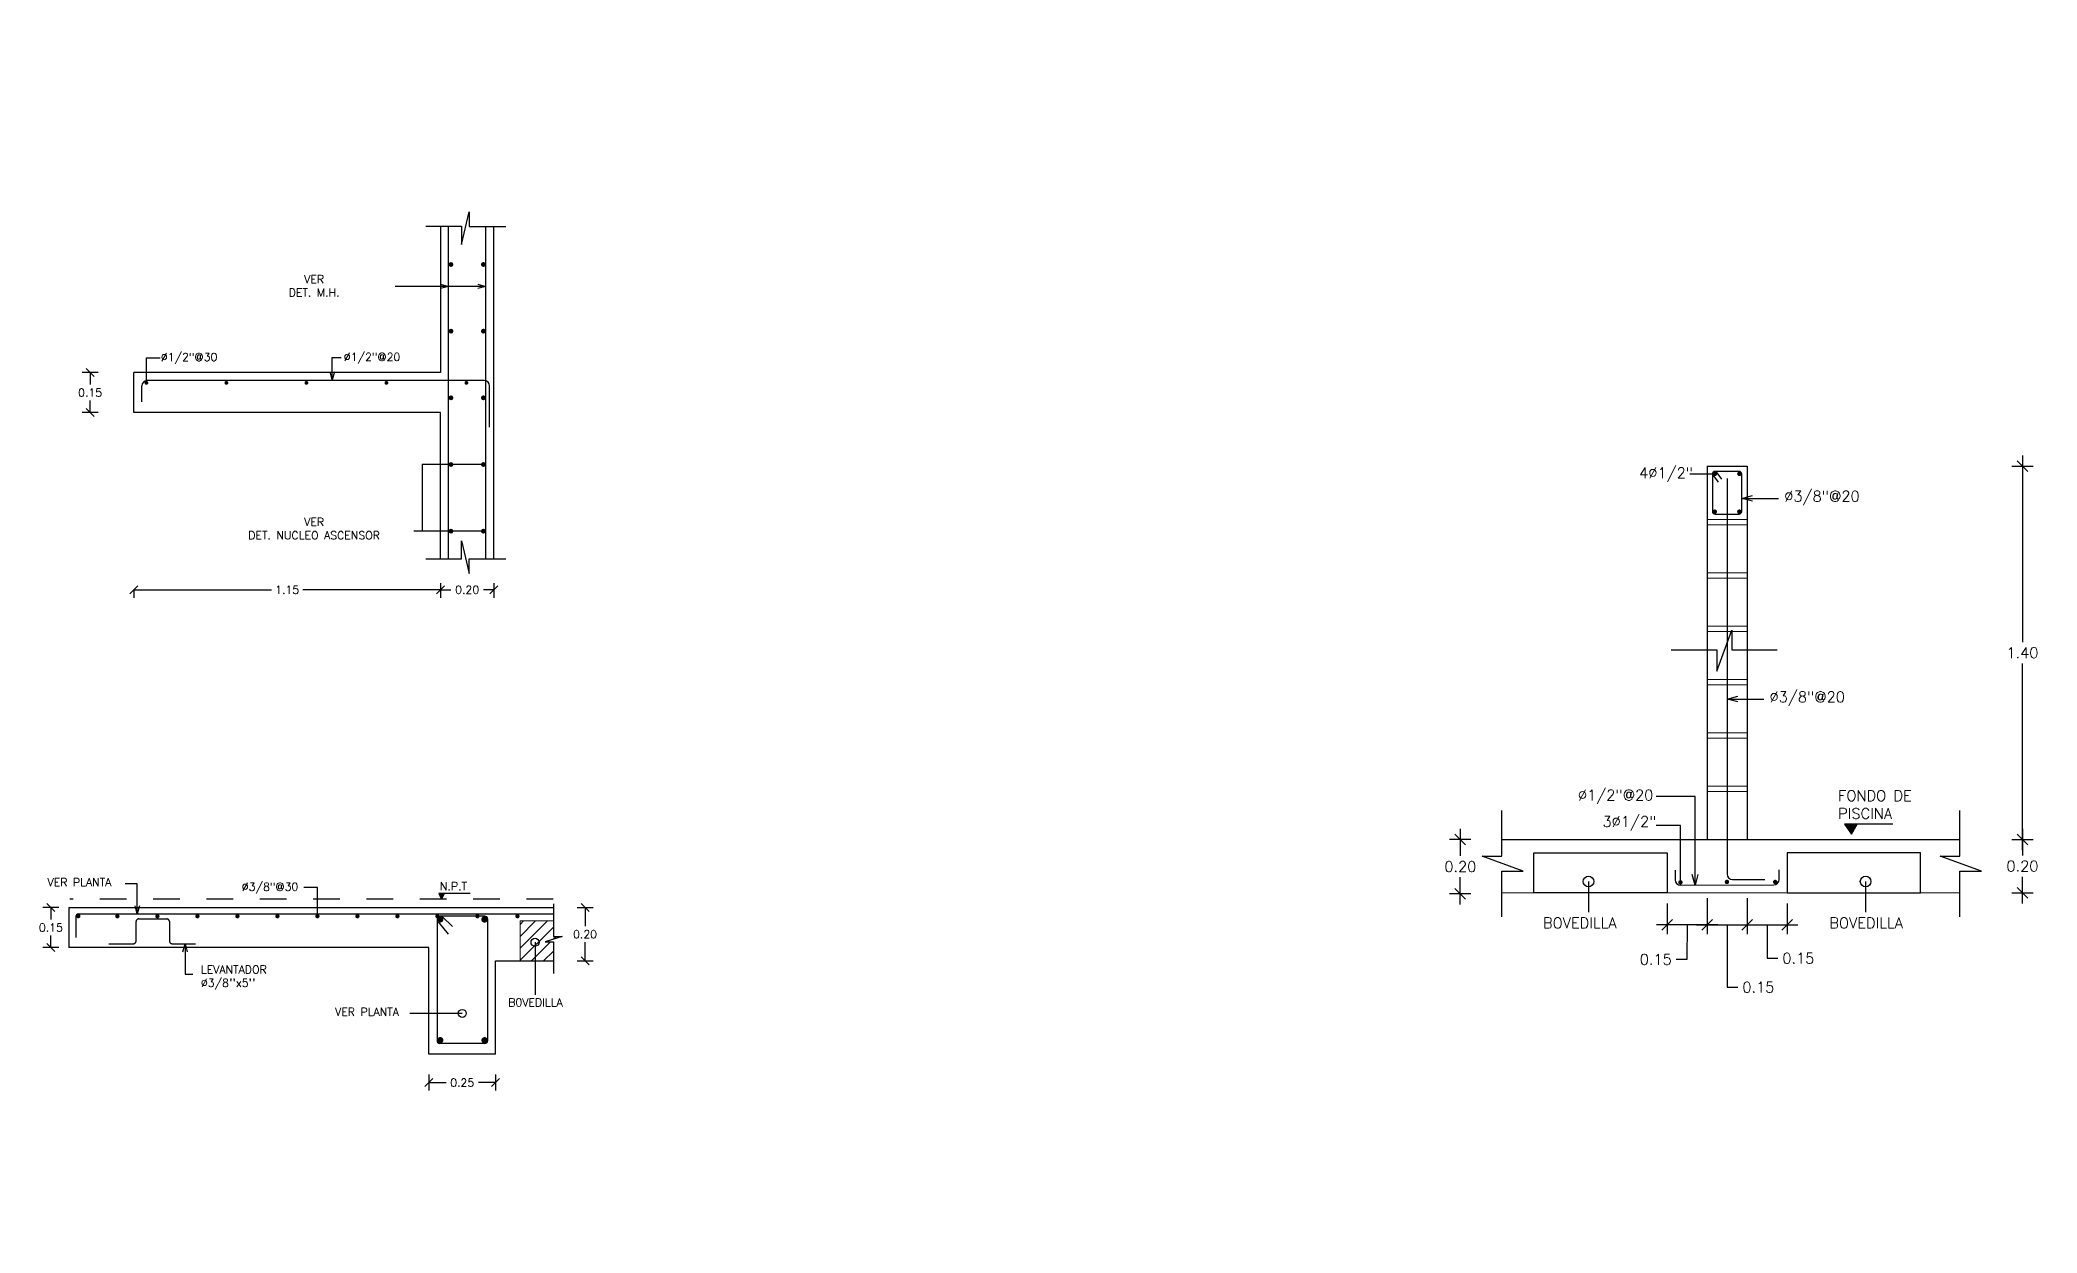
# Model space of a CAD drawing. Header units: metres. Extents: x -44 to 358, y -246 to 48.
# Drawn here: x 17.49 to 24.98, y 4.62 to 9.1 of the extents above; entities that cross this region are included whole.
import ezdxf

# ---------------------------------------------------------------- set-up
doc = ezdxf.new("R2010")
doc.units = ezdxf.units.M
doc.header["$LTSCALE"] = 0.3
doc.header["$PDMODE"] = 3
for name, pattern in [('CONTINU', [0]), ('CONTINUA', [0]), ('HIDDEN', [9.525, 6.35, -3.175]), ('HIDDEN2', [4.7625, 3.175, -1.5875])]:
    doc.linetypes.add(name, pattern=pattern)
for name, color, linetype in [('ACERO', 5, 'Continuous'), ('DETALLE', 3, 'Continuous'), ('DIMTEXTO', 4, 'Continuous'), ('HATCH', 8, 'Continuous'), ('HATCH MUROS', 8, 'Continuous'), ('proyecciones', 8, 'HIDDEN'), ('SECCION', 1, 'Continuous'), ('XREF1$0$MUROS', 1, 'Continuous')]:
    doc.layers.add(name, color=color, linetype=linetype)
doc.layers.add('BOVEDILLA', color=8, linetype='Continuous', lineweight=5)
doc.layers.add('VIGAS', color=1, linetype='HIDDEN', lineweight=15)
doc.styles.add('RomanS', font='romans.shx')
doc.styles.add('SMPLEX', font='simplex.shx')
doc.dimstyles.new('D-15', dxfattribs={"dimscale": 0.15, "dimtxt": 0.2, "dimasz": 0.2, "dimexe": 0.18, "dimexo": 0.2, "dimgap": 0.1, "dimtad": 0, "dimtih": 1, "dimtoh": 1, "dimzin": 0, "dimdsep": 46, "dimtxsty": 'SMPLEX', "dimblk": 'OBLIQUE', "dimcen": 0.09, "dimdle": 0.2, "dimclrd": 4, "dimclre": 4, "dimclrt": 4, "dimadec": 0, "dimazin": 0, "dimtfac": 1, "dimtofl": 0, "dimtmove": 0, "dimatfit": 3, "dimldrblk": 'OPEN30', "dimfxl": 1, "dimtolj": 1, "dimtzin": 0, "dimarcsym": 0})
doc.dimstyles.new('D-20', dxfattribs={"dimscale": 0.2, "dimtxt": 0.2, "dimasz": 0.2, "dimexe": 0.18, "dimexo": 0.2, "dimgap": 0.1, "dimtad": 0, "dimtih": 1, "dimtoh": 1, "dimzin": 0, "dimdsep": 46, "dimtxsty": 'SMPLEX', "dimblk": 'OBLIQUE', "dimcen": 0.09, "dimdle": 0.2, "dimclrd": 4, "dimclre": 4, "dimclrt": 4, "dimadec": 0, "dimazin": 0, "dimtfac": 1, "dimtofl": 0, "dimtmove": 0, "dimatfit": 3, "dimldrblk": 'OPEN30', "dimfxl": 0.5, "dimfxlon": 1, "dimtolj": 1, "dimtzin": 0, "dimarcsym": 0})
doc.dimstyles.new('DIM-15', dxfattribs={"dimscale": 0.15, "dimtxt": 0.2, "dimasz": 0.2, "dimexe": 0.2, "dimexo": 0.1, "dimgap": 0.1, "dimtad": 0, "dimtih": 1, "dimtoh": 1, "dimzin": 0, "dimdsep": 46, "dimtxsty": 'RomanS', "dimblk1": 'OBLIQUE', "dimblk2": 'OBLIQUE', "dimsah": 1, "dimcen": 0.09, "dimclrd": 4, "dimclre": 4, "dimclrt": 4, "dimadec": 0, "dimazin": 0, "dimtfac": 1, "dimtofl": 0, "dimtmove": 1, "dimatfit": 3, "dimldrblk": 'OBLIQUE', "dimfxl": 0.2, "dimfxlon": 1, "dimtolj": 1, "dimtzin": 0, "dimarcsym": 0})
doc.dimstyles.new('DIM-20', dxfattribs={"dimscale": 0.2, "dimtxt": 0.2, "dimasz": 0.2, "dimexe": 0.2, "dimexo": 0.2, "dimgap": 0.1, "dimtad": 0, "dimtih": 1, "dimtoh": 1, "dimzin": 0, "dimdsep": 46, "dimtxsty": 'SMPLEX', "dimblk1": 'OBLIQUE', "dimblk2": 'OBLIQUE', "dimsah": 1, "dimcen": 0.2, "dimdle": 0.2, "dimclrd": 4, "dimclre": 4, "dimclrt": 4, "dimadec": 0, "dimazin": 0, "dimtfac": 1, "dimtmove": 1, "dimatfit": 3, "dimldrblk": 'OPEN30', "dimfxl": 0.2, "dimfxlon": 1, "dimtolj": 1, "dimtzin": 0, "dimarcsym": 0})
doc.dimstyles.new('DIM-25', dxfattribs={"dimscale": 0.25, "dimtxt": 0.2, "dimasz": 0.2, "dimexe": 0.18, "dimexo": 0.2, "dimgap": 0.1, "dimtad": 0, "dimtih": 1, "dimtoh": 1, "dimzin": 0, "dimdsep": 46, "dimtxsty": 'SMPLEX', "dimblk": 'OBLIQUE', "dimcen": 0.09, "dimdle": 0.2, "dimclrd": 4, "dimclre": 4, "dimclrt": 4, "dimadec": 0, "dimazin": 0, "dimtfac": 1, "dimtofl": 0, "dimtmove": 0, "dimatfit": 3, "dimldrblk": 'OPEN30', "dimfxl": 0.3, "dimfxlon": 1, "dimtolj": 1, "dimtzin": 0, "dimarcsym": 0})

# ---------------------------------------------------------------- blocks, each defined once
blk = doc.blocks.new('_OBLIQUE')
at = {"color": 0, "linetype": 'ByBlock'}
blk.add_line((-0.5, -0.5), (0.5, 0.5), dxfattribs=at)
blk = doc.blocks.new('*D478')
at = {"layer": 'DEFPOINTS', "color": 0, "transparency": 16777216}
for p in [(19.4589, 5.8416), (19.3624, 5.6416), (19.5382, 5.6416)]:
    blk.add_point(p, dxfattribs=at)
at = {"layer": 'DIMTEXTO', "color": 4, "lineweight": -2, "transparency": 16777216}
for p, q in [((19.5082, 5.8416), (19.5682, 5.8416)), ((19.5382, 5.8416), (19.5382, 5.7716)), ((19.5382, 5.6416), (19.5382, 5.7116)), ((19.5082, 5.6416), (19.5682, 5.6416))]:
    blk.add_line(p, q, dxfattribs=at)
at = {"layer": 'DIMTEXTO', "color": 4, "lineweight": -2, "transparency": 16777216, "xscale": 0.03, "yscale": 0.03, "zscale": 0.03}
for p, rotation in [((19.5382, 5.8416), 90), ((19.5382, 5.6416), 270)]:
    blk.add_blockref('_OBLIQUE', p, dxfattribs=dict(at, rotation=rotation))
at = {"layer": 'DIMTEXTO', "color": 4, "transparency": 16777216, "insert": (19.5382, 5.7416), "char_height": 0.03, "attachment_point": 5, "style": 'RomanS'}
blk.add_mtext('\\A1;0.20', dxfattribs=at)
blk = doc.blocks.new('*D479')
at = {"layer": 'DEFPOINTS', "color": 0, "transparency": 16777216}
for p in [(18.9527, 5.2705), (19.2027, 5.2705), (19.2027, 5.185)]:
    blk.add_point(p, dxfattribs=at)
at = {"layer": 'DIMTEXTO', "color": 4, "lineweight": -2, "transparency": 16777216}
for p, q in [((18.9527, 5.215), (18.9527, 5.155)), ((18.9527, 5.185), (19.017, 5.185)), ((19.2027, 5.185), (19.1384, 5.185)), ((19.2027, 5.215), (19.2027, 5.155))]:
    blk.add_line(p, q, dxfattribs=at)
at = {"layer": 'DIMTEXTO', "color": 4, "lineweight": -2, "transparency": 16777216, "xscale": 0.03, "yscale": 0.03, "zscale": 0.03, "rotation": 180}
blk.add_blockref('_OBLIQUE', (18.9527, 5.185), dxfattribs=at)
at = {"layer": 'DIMTEXTO', "color": 4, "lineweight": -2, "transparency": 16777216, "xscale": 0.03, "yscale": 0.03, "zscale": 0.03}
blk.add_blockref('_OBLIQUE', (19.2027, 5.185), dxfattribs=at)
at = {"layer": 'DIMTEXTO', "color": 4, "transparency": 16777216, "insert": (19.0777, 5.185), "char_height": 0.03, "attachment_point": 5, "style": 'RomanS'}
blk.add_mtext('\\A1;0.25', dxfattribs=at)
blk = doc.blocks.new('_Open30')
at = {"color": 0, "lineweight": -2}
for p, q in [((-1, 0.27), (0, 0)), ((0, 0), (-1, -0.27)), ((0, 0), (-1, 0))]:
    blk.add_line(p, q, dxfattribs=at)
blk = doc.blocks.new('*D480')
at = {"layer": 'DEFPOINTS', "color": 0, "linetype": 'Continuous', "transparency": 16777216}
for p in [(17.5355, 5.8416), (17.6027, 5.8416), (17.6027, 5.6916)]:
    blk.add_point(p, dxfattribs=at)
at = {"layer": 'DIMTEXTO', "color": 4, "linetype": 'Continuous', "lineweight": -2, "transparency": 16777216}
for p, q in [((17.5655, 5.8416), (17.5055, 5.8416)), ((17.5355, 5.8416), (17.5355, 5.7966)), ((17.5655, 5.6916), (17.5055, 5.6916)), ((17.5355, 5.6916), (17.5355, 5.7366))]:
    blk.add_line(p, q, dxfattribs=at)
at = {"layer": 'DIMTEXTO', "color": 4, "linetype": 'Continuous', "lineweight": -2, "transparency": 16777216, "xscale": 0.03, "yscale": 0.03, "zscale": 0.03}
for p, rotation in [((17.5355, 5.8416), 90), ((17.5355, 5.6916), 270)]:
    blk.add_blockref('_OBLIQUE', p, dxfattribs=dict(at, rotation=rotation))
at = {"layer": 'DIMTEXTO', "color": 4, "linetype": 'Continuous', "lineweight": 0, "transparency": 16777216, "insert": (17.5355, 5.7666), "char_height": 0.03, "attachment_point": 5, "style": 'RomanS'}
blk.add_mtext('\\A1;0.15', dxfattribs=at)
blk = doc.blocks.new('*D150')
at = {"layer": 'DEFPOINTS', "color": 0, "transparency": 16777216}
for p in [(18.9962, 7.1325), (19.1963, 7.1325), (18.9962, 7.0334)]:
    blk.add_point(p, dxfattribs=at)
at = {"layer": 'DIMTEXTO', "color": 4, "lineweight": -2, "transparency": 16777216}
for p, q in [((18.9962, 7.0575), (18.9962, 7.0034)), ((19.1963, 7.0575), (19.1963, 7.0034)), ((18.9962, 7.0334), (19.0355, 7.0334)), ((19.1963, 7.0334), (19.157, 7.0334))]:
    blk.add_line(p, q, dxfattribs=at)
at = {"layer": 'DIMTEXTO', "color": 4, "lineweight": -2, "transparency": 16777216, "xscale": 0.03, "yscale": 0.03, "zscale": 0.03, "rotation": 180}
blk.add_blockref('_OBLIQUE', (18.9962, 7.0334), dxfattribs=at)
at = {"layer": 'DIMTEXTO', "color": 4, "lineweight": -2, "transparency": 16777216, "xscale": 0.03, "yscale": 0.03, "zscale": 0.03}
blk.add_blockref('_OBLIQUE', (19.1963, 7.0334), dxfattribs=at)
at = {"layer": 'DIMTEXTO', "color": 4, "transparency": 16777216, "insert": (19.0963, 7.0334), "char_height": 0.03, "attachment_point": 5, "style": 'RomanS'}
blk.add_mtext('\\A1;0.20', dxfattribs=at)
blk = doc.blocks.new('*D151')
at = {"layer": 'DEFPOINTS', "color": 0, "transparency": 16777216}
for p in [(18.9962, 7.1325), (17.8463, 7.1055), (17.8463, 7.0334)]:
    blk.add_point(p, dxfattribs=at)
at = {"layer": 'DIMTEXTO', "color": 4, "lineweight": -2, "transparency": 16777216}
for p, q in [((18.9962, 7.0575), (18.9962, 7.0034)), ((17.8463, 7.0334), (17.8463, 7.0034)), ((17.8463, 7.0334), (18.3627, 7.0334)), ((18.9962, 7.0334), (18.4798, 7.0334))]:
    blk.add_line(p, q, dxfattribs=at)
at = {"layer": 'DIMTEXTO', "color": 4, "lineweight": -2, "transparency": 16777216, "xscale": 0.03, "yscale": 0.03, "zscale": 0.03, "rotation": 180}
blk.add_blockref('_OBLIQUE', (17.8463, 7.0334), dxfattribs=at)
at = {"layer": 'DIMTEXTO', "color": 4, "lineweight": -2, "transparency": 16777216, "xscale": 0.03, "yscale": 0.03, "zscale": 0.03}
blk.add_blockref('_OBLIQUE', (18.9962, 7.0334), dxfattribs=at)
at = {"layer": 'DIMTEXTO', "color": 4, "transparency": 16777216, "insert": (18.4213, 7.0334), "char_height": 0.03, "attachment_point": 5, "style": 'RomanS'}
blk.add_mtext('\\A1;1.15', dxfattribs=at)
blk = doc.blocks.new('*D517')
at = {"layer": 'DEFPOINTS', "color": 0, "transparency": 16777216}
for p in [(17.8463, 7.8474), (17.6826, 7.6974), (17.8463, 7.6974)]:
    blk.add_point(p, dxfattribs=at)
at = {"layer": 'DIMTEXTO', "color": 4, "lineweight": -2, "transparency": 16777216}
for p, q in [((17.7126, 7.8474), (17.6526, 7.8474)), ((17.6826, 7.8474), (17.6826, 7.8024)), ((17.6826, 7.6974), (17.6826, 7.7424)), ((17.7126, 7.6974), (17.6526, 7.6974))]:
    blk.add_line(p, q, dxfattribs=at)
at = {"layer": 'DIMTEXTO', "color": 4, "lineweight": -2, "transparency": 16777216, "xscale": 0.03, "yscale": 0.03, "zscale": 0.03}
for p, rotation in [((17.6826, 7.8474), 90), ((17.6826, 7.6974), 270)]:
    blk.add_blockref('_OBLIQUE', p, dxfattribs=dict(at, rotation=rotation))
at = {"layer": 'DIMTEXTO', "color": 4, "transparency": 16777216, "insert": (17.6826, 7.7724), "char_height": 0.03, "attachment_point": 5, "style": 'RomanS'}
blk.add_mtext('\\A1;0.15', dxfattribs=at)
blk = doc.blocks.new('*U74')
at = {"layer": 'ACERO', "const_width": 0.00891}
for points in [[(-0.0563, 0, -1), (-0.0652, 0, -1)], [(0.0652, 0, -1), (0.0563, 0, -1)]]:
    blk.add_lwpolyline(points, format="xyb", close=True, dxfattribs=at)
blk = doc.blocks.new('*U75')
at = {"layer": 'HATCH MUROS', "color": 0, "linetype": 'ByBlock', "lineweight": -2}
for p in [(0, 1), (0, 0.75), (0, 0.5), (0, 0.25), (0, 0)]:
    blk.add_blockref('*U74', p, dxfattribs=at)
blk = doc.blocks.new('*D132')
at = {"layer": 'DEFPOINTS', "color": 0, "transparency": 16777216}
for p in [(22.8201, 6.097), (22.9756, 6.097), (22.9756, 5.8928)]:
    blk.add_point(p, dxfattribs=at)
at = {"layer": 'HATCH MUROS', "color": 4, "lineweight": -2, "transparency": 16777216}
for p, q in [((22.8601, 6.097), (22.7801, 6.097)), ((22.8201, 6.137), (22.8201, 6.0349)), ((22.8201, 5.8528), (22.8201, 5.9549)), ((22.8601, 5.8928), (22.7801, 5.8928))]:
    blk.add_line(p, q, dxfattribs=at)
at = {"layer": 'HATCH MUROS', "color": 4, "lineweight": -2, "transparency": 16777216, "xscale": 0.04000000000000001, "yscale": 0.04000000000000001, "zscale": 0.04000000000000001}
for p, rotation in [((22.8201, 6.097), 90), ((22.8201, 5.8928), 270)]:
    blk.add_blockref('_OBLIQUE', p, dxfattribs=dict(at, rotation=rotation))
at = {"layer": 'HATCH MUROS', "color": 4, "transparency": 16777216, "insert": (22.8201, 5.9949), "char_height": 0.04, "attachment_point": 5, "style": 'SMPLEX'}
blk.add_mtext('\\A1;0.20', dxfattribs=at)
blk = doc.blocks.new('*D133')
at = {"layer": 'DEFPOINTS', "color": 0, "transparency": 16777216}
for p in [(24.6933, 6.097), (24.9277, 6.097), (24.6933, 5.897)]:
    blk.add_point(p, dxfattribs=at)
at = {"layer": 'HATCH MUROS', "color": 4, "lineweight": -2, "transparency": 16777216}
for p, q in [((24.8877, 6.097), (24.9677, 6.097)), ((24.9277, 6.137), (24.9277, 6.037)), ((24.9277, 5.857), (24.9277, 5.957)), ((24.8877, 5.897), (24.9677, 5.897))]:
    blk.add_line(p, q, dxfattribs=at)
at = {"layer": 'HATCH MUROS', "color": 4, "lineweight": -2, "transparency": 16777216, "xscale": 0.04000000000000001, "yscale": 0.04000000000000001, "zscale": 0.04000000000000001}
for p, rotation in [((24.9277, 6.097), 90), ((24.9277, 5.897), 270)]:
    blk.add_blockref('_OBLIQUE', p, dxfattribs=dict(at, rotation=rotation))
at = {"layer": 'HATCH MUROS', "color": 4, "transparency": 16777216, "insert": (24.9277, 5.997), "char_height": 0.04, "attachment_point": 5, "style": 'SMPLEX'}
blk.add_mtext('\\A1;0.20', dxfattribs=at)
blk = doc.blocks.new('*D134')
at = {"layer": 'DEFPOINTS', "color": 0, "transparency": 16777216}
for p in [(23.7453, 6.097), (23.5953, 5.897), (23.5953, 5.7773)]:
    blk.add_point(p, dxfattribs=at)
at = {"layer": 'DIMTEXTO', "color": 4, "lineweight": -2, "transparency": 16777216}
for p, q in [((23.5953, 5.857), (23.5953, 5.7413)), ((23.7453, 5.8773), (23.7453, 5.7413)), ((23.7853, 5.7773), (23.5553, 5.7773)), ((23.6703, 5.7773), (23.67, 5.6473)), ((23.67, 5.6473), (23.63, 5.6473))]:
    blk.add_line(p, q, dxfattribs=at)
at = {"layer": 'DIMTEXTO', "color": 4, "lineweight": -2, "transparency": 16777216, "xscale": 0.04000000000000001, "yscale": 0.04000000000000001, "zscale": 0.04000000000000001, "rotation": 180}
blk.add_blockref('_OBLIQUE', (23.5953, 5.7773), dxfattribs=at)
at = {"layer": 'DIMTEXTO', "color": 4, "lineweight": -2, "transparency": 16777216, "xscale": 0.04000000000000001, "yscale": 0.04000000000000001, "zscale": 0.04000000000000001}
blk.add_blockref('_OBLIQUE', (23.7453, 5.7773), dxfattribs=at)
at = {"layer": 'DIMTEXTO', "color": 4, "transparency": 16777216, "insert": (23.5529, 5.6473), "char_height": 0.04, "attachment_point": 5, "style": 'SMPLEX'}
blk.add_mtext('\\A1;0.15', dxfattribs=at)
blk = doc.blocks.new('*U72')
at = {"layer": 'VIGAS', "color": 8, "linetype": 'ByBlock', "ltscale": 0.01}
for p, q in [((-0.075, 0.01), (0.075, 0.01)), ((-0.075, -0.01), (0.075, -0.01))]:
    blk.add_line(p, q, dxfattribs=at)
blk = doc.blocks.new('*U73')
at = {"layer": 'BOVEDILLA', "color": 0, "linetype": 'ByBlock', "lineweight": -2}
for p in [(0, 1), (0, 0.8), (0, 0.6), (0, 0.4), (0, 0.2), (0, 0)]:
    blk.add_blockref('*U72', p, dxfattribs=at)
blk = doc.blocks.new('*D135')
at = {"layer": 'DEFPOINTS', "color": 0, "transparency": 16777216}
for p in [(24.6933, 7.497), (24.9277, 7.497), (24.6933, 6.097)]:
    blk.add_point(p, dxfattribs=at)
at = {"layer": 'DIMTEXTO', "color": 4, "lineweight": -2, "transparency": 16777216}
for p, q in [((24.8877, 7.497), (24.9677, 7.497)), ((24.9277, 7.537), (24.9277, 6.837)), ((24.9277, 6.057), (24.9277, 6.757)), ((24.8877, 6.097), (24.9677, 6.097))]:
    blk.add_line(p, q, dxfattribs=at)
at = {"layer": 'DIMTEXTO', "color": 4, "lineweight": -2, "transparency": 16777216, "xscale": 0.04000000000000001, "yscale": 0.04000000000000001, "zscale": 0.04000000000000001}
for p, rotation in [((24.9277, 7.497), 90), ((24.9277, 6.097), 270)]:
    blk.add_blockref('_OBLIQUE', p, dxfattribs=dict(at, rotation=rotation))
at = {"layer": 'DIMTEXTO', "color": 4, "transparency": 16777216, "insert": (24.9277, 6.797), "char_height": 0.04, "attachment_point": 5, "style": 'SMPLEX'}
blk.add_mtext('\\A1;1.40', dxfattribs=at)
blk = doc.blocks.new('*D515')
at = {"layer": 'DEFPOINTS', "color": 0, "transparency": 16777216}
for p in [(23.7453, 6.097), (23.8953, 6.097), (23.8953, 5.7773)]:
    blk.add_point(p, dxfattribs=at)
at = {"layer": 'DIMTEXTO', "color": 4, "lineweight": -2, "transparency": 16777216}
for p, q in [((23.7453, 5.8773), (23.7453, 5.7413)), ((23.8953, 5.8773), (23.8953, 5.7413)), ((23.7053, 5.7773), (23.9353, 5.7773)), ((23.8203, 5.7773), (23.8203, 5.543)), ((23.8203, 5.543), (23.8603, 5.543))]:
    blk.add_line(p, q, dxfattribs=at)
at = {"layer": 'DIMTEXTO', "color": 4, "lineweight": -2, "transparency": 16777216, "xscale": 0.04000000000000001, "yscale": 0.04000000000000001, "zscale": 0.04000000000000001, "rotation": 180}
blk.add_blockref('_OBLIQUE', (23.7453, 5.7773), dxfattribs=at)
at = {"layer": 'DIMTEXTO', "color": 4, "lineweight": -2, "transparency": 16777216, "xscale": 0.04000000000000001, "yscale": 0.04000000000000001, "zscale": 0.04000000000000001}
blk.add_blockref('_OBLIQUE', (23.8953, 5.7773), dxfattribs=at)
at = {"layer": 'DIMTEXTO', "color": 4, "transparency": 16777216, "insert": (23.9375, 5.543), "char_height": 0.04, "attachment_point": 5, "style": 'SMPLEX'}
blk.add_mtext('\\A1;0.15', dxfattribs=at)
blk = doc.blocks.new('*D516')
at = {"layer": 'DEFPOINTS', "color": 0, "transparency": 16777216}
for p in [(23.8953, 6.097), (24.0453, 5.897), (24.0453, 5.7773)]:
    blk.add_point(p, dxfattribs=at)
at = {"layer": 'DIMTEXTO', "color": 4, "lineweight": -2, "transparency": 16777216}
for p, q in [((23.8953, 5.8773), (23.8953, 5.7413)), ((24.0453, 5.857), (24.0453, 5.7413)), ((23.8553, 5.7773), (24.0853, 5.7773)), ((23.9703, 5.7773), (23.9703, 5.6513)), ((23.9703, 5.6513), (24.0103, 5.6513))]:
    blk.add_line(p, q, dxfattribs=at)
at = {"layer": 'DIMTEXTO', "color": 4, "lineweight": -2, "transparency": 16777216, "xscale": 0.04000000000000001, "yscale": 0.04000000000000001, "zscale": 0.04000000000000001, "rotation": 180}
blk.add_blockref('_OBLIQUE', (23.8953, 5.7773), dxfattribs=at)
at = {"layer": 'DIMTEXTO', "color": 4, "lineweight": -2, "transparency": 16777216, "xscale": 0.04000000000000001, "yscale": 0.04000000000000001, "zscale": 0.04000000000000001}
blk.add_blockref('_OBLIQUE', (24.0453, 5.7773), dxfattribs=at)
at = {"layer": 'DIMTEXTO', "color": 4, "transparency": 16777216, "insert": (24.0875, 5.6513), "char_height": 0.04, "attachment_point": 5, "style": 'SMPLEX'}
blk.add_mtext('\\A1;0.15', dxfattribs=at)
blk = doc.blocks.new('*U63')
at = {"layer": 'ACERO', "const_width": 0.008064}
blk.add_lwpolyline([(0.004032, 0, -1), (-0.004032, 0, -1)], format="xyb", close=True, dxfattribs=at)
blk = doc.blocks.new('*U64')
at = {"layer": 'DIMTEXTO', "color": 0, "linetype": 'ByBlock', "lineweight": -2, "transparency": 16777216}
for p in [(0, 0), (0.15, 0), (0.3, 0), (0.45, 0), (0.6, 0), (0.75, 0), (0.9, 0), (1.05, 0), (1.2, 0), (1.35, 0), (1.5, 0)]:
    blk.add_blockref('*U63', p, dxfattribs=at)
blk = doc.blocks.new('*D1430')
at = {"layer": 'DEFPOINTS', "color": 0, "linetype": 'Continuous', "transparency": 16777216}
for p in [(21.0949, 10.6997), (21.0949, -45.0659), (18.6413, -45.7692)]:
    blk.add_point(p, dxfattribs=at)
at = {"layer": 'DIMTEXTO', "color": 4, "linetype": 'Continuous', "lineweight": -2, "transparency": 16777216}
for p, q in [((21.0949, -44.9909), (21.0949, -45.1109)), ((18.5913, -45.0659), (19.7669, -45.0659)), ((18.6413, -45.1409), (18.6413, -45.0209)), ((21.1449, -45.0659), (19.9693, -45.0659))]:
    blk.add_line(p, q, dxfattribs=at)
at = {"layer": 'DIMTEXTO', "color": 4, "linetype": 'Continuous', "lineweight": -2, "transparency": 16777216, "xscale": 0.05, "yscale": 0.05, "zscale": 0.05, "rotation": 180}
blk.add_blockref('_OBLIQUE', (18.6413, -45.0659), dxfattribs=at)
at = {"layer": 'DIMTEXTO', "color": 4, "linetype": 'Continuous', "lineweight": -2, "transparency": 16777216, "xscale": 0.05, "yscale": 0.05, "zscale": 0.05}
blk.add_blockref('_OBLIQUE', (21.0949, -45.0659), dxfattribs=at)
at = {"layer": 'DIMTEXTO', "color": 4, "linetype": 'Continuous', "transparency": 16777216, "insert": (19.8681, -45.0659), "char_height": 0.05, "attachment_point": 5, "style": 'SMPLEX'}
blk.add_mtext('\\A1;2.45', dxfattribs=at)

msp = doc.modelspace()

# ---------------------------------------------------------------- hatches: boundary and pattern name
at = {"layer": 'DIMTEXTO', "linetype": 'Continuous', "ltscale": 0.1}
msp.add_hatch(color=4, dxfattribs=at).paths.add_polyline_path([(24.3086199, 6.1537394), (24.2601531, 6.1537394), (24.2862199, 6.1169798)])
at = {"layer": 'HATCH'}
msp.add_hatch(color=256, dxfattribs=at).paths.add_polyline_path([(18.9901792, 5.8936791), (19.0105382, 5.8936791), (19.0003587, 5.8735827)])
at = {"layer": 'HATCH MUROS', "linetype": 'CONTINUA'}
h = msp.add_hatch(dxfattribs=at)
h.set_pattern_fill('ANSI31', color=256, scale=0.01)
h.set_pattern_definition([(45, (23.306952, -2.512384), (-0.02245064, 0.02245064), [])])
h.paths.add_polyline_path([(19.4195134, 5.7334278), (19.4195134, 5.7916056), (19.2949302, 5.7916056), (19.2949302, 5.6416056), (19.4194123, 5.6416056), (19.4194123, 5.7130916), (19.3885838, 5.7130916), (19.4521329, 5.7334278)])

# ---------------------------------------------------------------- linework, layer by layer
at = {"color": 4}
for p, q in [((19.1077523, 5.8936791), (18.9901792, 5.8936791)), ((18.9901792, 5.8936791), (19.0003587, 5.8735827)), ((19.0105382, 5.8936791), (19.0003587, 5.8735827))]:
    msp.add_line(p, q, dxfattribs=at)
at = {"layer": 'ACERO'}
for p, q in [((19.0263103, 7.1486713), (19.0263103, 8.3961188)), ((19.1663103, 7.1486713), (19.1663103, 8.3959886)), ((17.8763103, 7.737395), (17.8763103, 7.797395)), ((23.7653326, 7.4658956), (23.7869118, 7.4364241)), ((23.7783166, 7.4769798), (23.7998958, 7.4475083)), ((17.6290138, 5.8076976), (17.6290138, 5.7288678)), ((17.6390138, 5.8176976), (19.4195134, 5.8176976)), ((18.9832955, 5.7992128), (18.9832955, 5.3417357)), ((18.9875882, 5.7883537), (19.0255652, 5.7421629)), ((19.1629752, 5.8092128), (18.9932955, 5.8092128)), ((19.0033065, 5.8062784), (19.0412834, 5.7700875)), ((19.1729752, 5.7992128), (19.1729752, 5.3417357)), ((19.1629752, 5.3317357), (18.9932955, 5.3317357))]:
    msp.add_line(p, q, dxfattribs=at)
for points, const_width in [([(17.8899382, 7.8091239, 1), (17.8970632, 7.8091239, 1)], 0.007125), ([(18.1899382, 7.8091239, 1), (18.1970632, 7.8091239, 1)], 0.007125), ([(18.4899382, 7.8091239, 1), (18.4970632, 7.8091239, 1)], 0.007125), ([(18.7899382, 7.8091239, 1), (18.7970632, 7.8091239, 1)], 0.007125), ([(19.0899382, 7.8091239, 1), (19.0970632, 7.8091239, 1)], 0.007125), ([(23.7702993, 7.4677566, -1), (23.7785493, 7.4677566, -1)], 0.00825), ([(23.8703659, 7.4677566, 1), (23.8621159, 7.4677566, 1)], 0.00825), ([(23.7702993, 7.3262029, 1), (23.7785493, 7.3262029, 1)], 0.00825), ([(23.8703659, 7.3262029, -1), (23.8621159, 7.3262029, -1)], 0.00825), ([(23.6411147, 5.9360732, -1), (23.6493647, 5.9360732, -1)], 0.00825), ([(23.8157525, 5.9375258, -1), (23.8240025, 5.9375258, -1)], 0.00825), ([(24.0048077, 5.9375258, 1), (23.9965577, 5.9375258, 1)], 0.00825), ([(17.6422039, 5.8091312, -1), (17.6341399, 5.8091312, -1)], 0.008064), ([(19.0013716, 5.797442, -1), (18.9893716, 5.797442, -1)], 0.012), ([(19.1672785, 5.7969985, -1), (19.1552785, 5.7969985, -1)], 0.012), ([(19.0011859, 5.3440768, -1), (18.9891859, 5.3440768, -1)], 0.012), ([(19.1676034, 5.3437687, -1), (19.1556034, 5.3437687, -1)], 0.012)]:
    msp.add_lwpolyline(points, format="xyb", close=True, dxfattribs=dict(at, const_width=const_width))
for points in [[(19.1805912, 7.6435888), (19.1805912, 7.797395, 0.414213562), (19.1605912, 7.817395), (17.8963103, 7.817395)], [(23.8203326, 7.4499624), (23.8203326, 5.9669798, 0.414213562), (23.8403326, 5.9469798), (23.9615087, 5.9469798)], [(23.6253326, 5.9820891), (23.6253326, 5.9455272, 0.414213562), (23.6453326, 5.9255272), (23.9953326, 5.9269798, 0.414213562), (24.0153326, 5.9469798), (24.0153326, 5.9835416)]]:
    msp.add_lwpolyline(points, format="xyb", dxfattribs=at)
msp.add_lwpolyline([(23.7753326, 7.3169798), (23.8653326, 7.3169798, 0.414213562), (23.8753326, 7.3269798), (23.8753326, 7.4669798, 0.414213562), (23.8653326, 7.4769798), (23.7753326, 7.4769798, 0.414213562), (23.7653326, 7.4669798), (23.7653326, 7.3269798, 0.414213562)], format="xyb", close=True, dxfattribs=at)
at = {"layer": 'ACERO', "color": 2, "linetype": 'HIDDEN'}
msp.add_lwpolyline([(17.7531558, 5.7059904), (17.8449516, 5.7059904, 0.414213562), (17.8549516, 5.7159904), (17.8549516, 5.7890306, -0.414213562), (17.8649516, 5.7990306), (17.969917, 5.7990306, -0.414213562), (17.979917, 5.7890306), (17.979917, 5.7159904, 0.414213562), (17.989917, 5.7059904), (18.0780098, 5.7059904)], format="xyb", dxfattribs=at)
at = {"layer": 'ACERO'}
for centre, radius, start, end in [((17.8963103, 7.797395), 0.02, 90, 180), ((17.6390138, 5.8076976), 0.01, 90, 180), ((18.9932955, 5.7992128), 0.01, 90, 180), ((19.1629752, 5.7992128), 0.01, 0, 90), ((18.9932955, 5.3417357), 0.01, 180, 270), ((19.1629752, 5.3417357), 0.01, 270, 0)]:
    msp.add_arc(centre, radius, start, end, dxfattribs=at)
at = {"layer": 'BOVEDILLA', "linetype": 'CONTINUA'}
msp.add_lwpolyline([(19.4194123, 5.6416056), (19.2949302, 5.6416056), (19.2949302, 5.7916056), (19.4195134, 5.7916056)], dxfattribs=at)
at = {"layer": 'DETALLE', "color": 3}
for points in [[(23.6107516, 6.8084625), (23.7817875, 6.8084625), (23.7817875, 6.7280515), (23.8376439, 6.881882), (23.8376439, 6.8084625), (24.0086798, 6.8084625)], [(22.9755677, 5.8072996), (22.9755677, 5.9783355), (23.0559786, 5.9783355), (22.9021481, 6.0341919), (22.9755677, 6.0341919), (22.9755677, 6.2052278)], [(24.6932836, 5.8072996), (24.6932836, 5.9783355), (24.7736946, 5.9783355), (24.6198641, 6.0341919), (24.6932836, 6.0341919), (24.6932836, 6.2052278)]]:
    msp.add_lwpolyline(points, dxfattribs=at)
at = {"layer": 'DIMTEXTO'}
msp.add_line((23.7753326, 7.4669798), (23.6809042, 7.4669798), dxfattribs=at)
at = {"layer": 'DIMTEXTO', "color": 4, "lineweight": -3, "ltscale": 0.05}
msp.add_line((19.1570736, 7.2529795), (18.8961317, 7.2529795), dxfattribs=at)
at = {"layer": 'DIMTEXTO', "color": 3}
for points in [[(18.9410335, 8.3961188), (19.0749584, 8.3961188), (19.0749584, 8.3283745), (19.1038936, 8.4500801), (19.1038936, 8.3959886), (19.2410335, 8.3959886)], [(18.9410335, 7.1486713), (19.0749584, 7.1486713), (19.0749584, 7.2164156), (19.1038936, 7.0947099), (19.1038936, 7.1488015), (19.2410335, 7.1488015)], [(19.4195134, 5.8561391), (19.4195134, 5.7334278), (19.4521329, 5.7334278), (19.3885838, 5.7130916), (19.4194123, 5.7130916), (19.4194123, 5.593906)]]:
    msp.add_lwpolyline(points, dxfattribs=at)
at = {"layer": 'DIMTEXTO'}
for points in [[(17.8935007, 7.8126864), (17.8935007, 7.9033589), (17.9448007, 7.9033589)], [(19.1570736, 7.5029795), (18.9279591, 7.5029795), (18.9279591, 7.2529795)], [(23.6452397, 5.9360732), (23.6452397, 6.14898), (23.5542184, 6.14898)], [(18.5351391, 5.8093436), (18.5351391, 5.9169311), (18.4838391, 5.9169311)]]:
    msp.add_lwpolyline(points, dxfattribs=at)
at = {"layer": 'DIMTEXTO', "color": 4, "linetype": 'Continuous', "ltscale": 0.1}
msp.add_lwpolyline([(24.4415254, 6.1537394), (24.2601531, 6.1537394), (24.2862199, 6.1169798), (24.3086199, 6.1537394)], dxfattribs=at)
at = {"layer": 'proyecciones', "linetype": 'Continuous', "ltscale": 0.02}
for points in [[(23.0953326, 6.0469798), (23.5953326, 6.0469798), (23.5953326, 5.8969798), (23.0953326, 5.8969798)], [(24.5453326, 6.0469798), (24.0453326, 6.0469798), (24.0453326, 5.8969798), (24.5453326, 5.8969798)]]:
    msp.add_lwpolyline(points, close=True, dxfattribs=at)
at = {"layer": 'SECCION', "color": 1, "linetype": 'CONTINU', "ltscale": 0.025}
for p, q in [((18.9963103, 8.3961188), (18.9963103, 7.847395)), ((19.1963103, 7.1486713), (19.1963103, 8.3959886)), ((17.8463103, 7.697395), (17.8463103, 7.847395)), ((18.9963103, 7.847395), (17.8463103, 7.847395)), ((18.9963103, 7.697395), (17.8463103, 7.697395)), ((18.9963103, 7.1486713), (18.9963103, 7.697395)), ((23.7453326, 7.4969798), (23.8953326, 7.4969798)), ((23.7453326, 7.4969798), (23.7453326, 6.0969798)), ((23.8953326, 7.4969798), (23.8953326, 6.0969798)), ((22.9755677, 6.0969798), (23.8953326, 6.0969798)), ((23.8953326, 6.0969798), (24.6932836, 6.0969798)), ((17.6026701, 5.8416056), (19.4195134, 5.8416056)), ((17.6026701, 5.8416056), (17.6026701, 5.6916056)), ((18.9526701, 5.6916056), (17.6026701, 5.6916056)), ((18.9526701, 5.2916056), (18.9526701, 5.6916056)), ((19.2026701, 5.6416056), (19.4194123, 5.6416056)), ((19.2026701, 5.2916056), (19.2026701, 5.6416056)), ((19.2026701, 5.2916056), (18.9526701, 5.2916056))]:
    msp.add_line(p, q, dxfattribs=at)
at = {"layer": 'VIGAS', "color": 1, "linetype": 'ByBlock', "ltscale": 0.01}
msp.add_lwpolyline([(22.9755677, 5.8969798), (24.6932836, 5.8969798)], dxfattribs=at)
at = {"layer": 'XREF1$0$MUROS', "color": 8, "linetype": 'HIDDEN2', "ltscale": 0.001}
msp.add_line((19.4191307, 5.8735827), (17.6065532, 5.8735827), dxfattribs=at)

# ---------------------------------------------------------------- block references
at = {"layer": 'BOVEDILLA'}
msp.add_blockref('*U73', (23.8203326, 6.2869798), dxfattribs=at)
at = {"layer": 'DIMTEXTO'}
msp.add_blockref('*U64', (17.7847399, 5.8091312), dxfattribs=at)
at = {"layer": 'HATCH MUROS', "lineweight": -2, "xscale": -1, "rotation": 359.9999999999997}
msp.add_blockref('*U75', (19.0963173, 7.2529795), dxfattribs=at)

# ---------------------------------------------------------------- texts
at = {"color": 4, "char_height": 0.03, "attachment_point": 5, "style": 'SMPLEX'}
for s, insert in [('VER\\PDET. M.H.', (18.5224168, 8.172806)), ('VER\\PDET. NUCLEO ASCENSOR', (18.5224168, 7.2624696)), ('{\\fRomanS|b1|i0|c0|p2;N.P.T}', (19.0449238, 5.921504))]:
    msp.add_mtext(s, dxfattribs=dict(at, insert=insert))
at = {"layer": 'DIMTEXTO', "char_height": 0.03, "attachment_point": 4, "style": 'RomanS'}
for s, insert in [('%%C1/2"@30', (17.947531, 7.9009106)), ('%%C1/2"@20', (18.6335836, 7.9014162)), ('VER PLANTA', (17.523027, 5.9363059)), ('%%C3/8"@30', (18.2511696, 5.9144828)), ("LEVANTADOR \\P%%C3/8''x5''", (18.0979042, 5.5791217)), ('B0VEDILLA', (19.2501098, 5.4858323)), ('VER PLANTA', (18.6012118, 5.4502003))]:
    msp.add_mtext(s, dxfattribs=dict(at, insert=insert))
at = {"layer": 'DIMTEXTO', "color": 4, "linetype": 'Continuous', "ltscale": 0.1, "char_height": 0.04, "attachment_point": 4, "style": 'SMPLEX'}
for s, insert in [('4%%C1/2"', (23.4906814, 7.464663)), ('%%C3/8"@20', (24.0345449, 7.3773273)), ('%%C3/8"@20', (23.9793971, 6.6246473)), ('%%C1/2"@20', (23.2610055, 6.2568444)), ('FONDO DE\\PPISCINA', (24.2368077, 6.2276266)), ('3%%C1/2"', (23.3533379, 6.1571676)), ('BOVEDILLA', (23.1302178, 5.7837558)), ('BOVEDILLA', (24.2037808, 5.7837558))]:
    msp.add_mtext(s, dxfattribs=dict(at, insert=insert))

# ---------------------------------------------------------------- dimensions: what is measured, and where the dimension line sits
at = {"layer": 'DIMTEXTO', "linetype": 'Continuous'}
dim = msp.add_linear_dim(base=(21.0948816, -45.0658572), p1=(18.6413299, -45.7692064), p2=(21.0948816, 10.6996982), dimstyle='DIM-25', dxfattribs=at)
dim.commit()
dim.dimension.update_dxf_attribs({"geometry": '*D1430', "text_midpoint": (19.8681057, -45.0658572)})
at = {"layer": 'DIMTEXTO'}
for base, p1, p2, angle, dimstyle, override, picture, middle in [((17.6825637, 7.697395), (17.8463103, 7.847395), (17.8463103, 7.697395), 90, 'DIM-15', {"dimexo": 0.5}, '*D517', (17.6825637, 7.772395)), ((24.9276773, 7.4969798), (24.6932836, 6.0969798), (24.6932836, 7.4969798), 270, 'DIM-20', {"dimtmove": 1}, '*D135', (24.9276773, 6.7969798)), ((17.8463103, 7.0334431), (18.9962084, 7.1324567), (17.8463103, 7.10548), 180, 'DIM-15', {"dimexo": 0.5, "dimtad": 0}, '*D151', (18.4212593, 7.0334431)), ((18.9962084, 7.0334431), (19.1963103, 7.1324567), (18.9962084, 7.1324567), 180, 'DIM-15', {"dimexo": 0.5}, '*D150', (19.0962593, 7.0334431)), ((24.0453326, 5.777291), (23.8953326, 6.0969798), (24.0453326, 5.8969798), 180, 'D-20', {"dimtmove": 1}, '*D516', (24.0303326, 5.651291))]:
    dim = msp.add_linear_dim(base=base, p1=p1, p2=p2, angle=angle, dimstyle=dimstyle, override=override, dxfattribs=at)
    dim.commit()
    dim.dimension.update_dxf_attribs({"geometry": picture, "text_midpoint": middle})
for base, p2, picture, middle in [((23.5953326, 5.777291), (23.5953326, 5.8969798), '*D134', (23.6100015, 5.647291)), ((23.8953326, 5.777291), (23.8953326, 6.0969798), '*D515', (23.8803326, 5.5430047))]:
    dim = msp.add_linear_dim(base=base, p1=(23.7453326, 6.0969798), p2=p2, angle=180, dimstyle='D-20', override={"dimtmove": 1}, dxfattribs=at)
    dim.commit()
    dim.dimension.update_dxf_attribs({"geometry": picture, "text_midpoint": middle, "dimtype": 160})
at = {"layer": 'DIMTEXTO', "linetype": 'Continuous', "lineweight": 0}
dim = msp.add_linear_dim(base=(17.5355409, 5.8416056), p1=(17.6026701, 5.6916056), p2=(17.6026701, 5.8416056), angle=90, dimstyle='DIM-15', dxfattribs=at)
dim.commit()
dim.dimension.update_dxf_attribs({"geometry": '*D480', "text_midpoint": (17.5355409, 5.7666056)})
at = {"layer": 'DIMTEXTO'}
dim = msp.add_linear_dim(base=(19.5382314, 5.6416056), p1=(19.4588996, 5.8416056), p2=(19.3623744, 5.6416056), angle=90, dimstyle='DIM-15', dxfattribs=at)
dim.commit()
dim.dimension.update_dxf_attribs({"geometry": '*D478', "text_midpoint": (19.5382314, 5.7416056)})
dim = msp.add_linear_dim(base=(19.2026701, 5.1849764), p1=(18.9526701, 5.2705376), p2=(19.2026701, 5.2705376), dimstyle='DIM-15', dxfattribs=at)
dim.commit()
dim.dimension.update_dxf_attribs({"geometry": '*D479', "text_midpoint": (19.0776701, 5.1849764)})
at = {"layer": 'HATCH MUROS'}
for p1, p2, distance, picture, middle in [((22.9755677, 5.8928176), (22.9755677, 6.0969798), 0.1555115, '*D132', (22.8200562, 5.9948987)), ((24.6932836, 5.8969798), (24.6932836, 6.0969798), -0.2343937, '*D133', (24.9276773, 5.9969798))]:
    dim = msp.add_aligned_dim(p1=p1, p2=p2, distance=distance, dimstyle='DIM-20', dxfattribs=at)
    dim.commit()
    dim.dimension.update_dxf_attribs({"geometry": picture, "text_midpoint": middle})

# ---------------------------------------------------------------- leaders
at = {"layer": 'DIMTEXTO', "color": 4, "lineweight": -3, "ltscale": 0.05}
for points in [[(19.0261624, 8.1708666), (18.8267249, 8.1708666)], [(19.1663103, 8.1708666), (18.8267249, 8.1708666)]]:
    msp.add_leader(points, dimstyle='D-15', dxfattribs=at)
at = {"layer": 'DIMTEXTO', "linetype": 'Continuous', "lineweight": 0}
for points in [[(18.5905276, 7.8207958), (18.5905276, 7.9038646), (18.6237713, 7.9038646)], [(17.8592032, 5.8176976), (17.8592032, 5.9308971), (17.8135097, 5.9308971)]]:
    msp.add_leader(points, dimstyle='D-15', dxfattribs=at)
at = {"layer": 'DIMTEXTO', "color": 1}
for points in [[(23.8754805, 7.3759031), (24.0130949, 7.3759031)], [(23.8203326, 6.6232231), (23.9579471, 6.6232231)], [(23.7000564, 5.9257543), (23.7000564, 6.2581675), (23.5542184, 6.2581675)]]:
    msp.add_leader(points, dimstyle='D-20', dxfattribs=at)
at = {"layer": 'DIMTEXTO'}
for points, dimstyle, override in [([(23.3008031, 5.9394021), (23.3008031, 5.8237566)], 'D-20', {"dimldrblk": 'DotBlank'}), ([(24.3398622, 5.9394021), (24.3398622, 5.8237566)], 'D-20', {"dimldrblk": 'DotBlank'}), ([(18.0385976, 5.7059904), (18.0385976, 5.5913255), (18.0671101, 5.5913255)], 'D-15', {"dimtmove": 1})]:
    msp.add_leader(points, dimstyle=dimstyle, override=override, dxfattribs=at)
at = {"layer": 'DIMTEXTO', "linetype": 'Continuous', "lineweight": 0}
for points in [[(19.3506638, 5.7113679), (19.3506638, 5.5143543)], [(19.0778943, 5.4447914), (18.8810242, 5.4447914)]]:
    msp.add_leader(points, dimstyle='D-15', override={"dimldrblk": 'DotBlank'}, dxfattribs=at)

doc.saveas('drawing.dxf')
